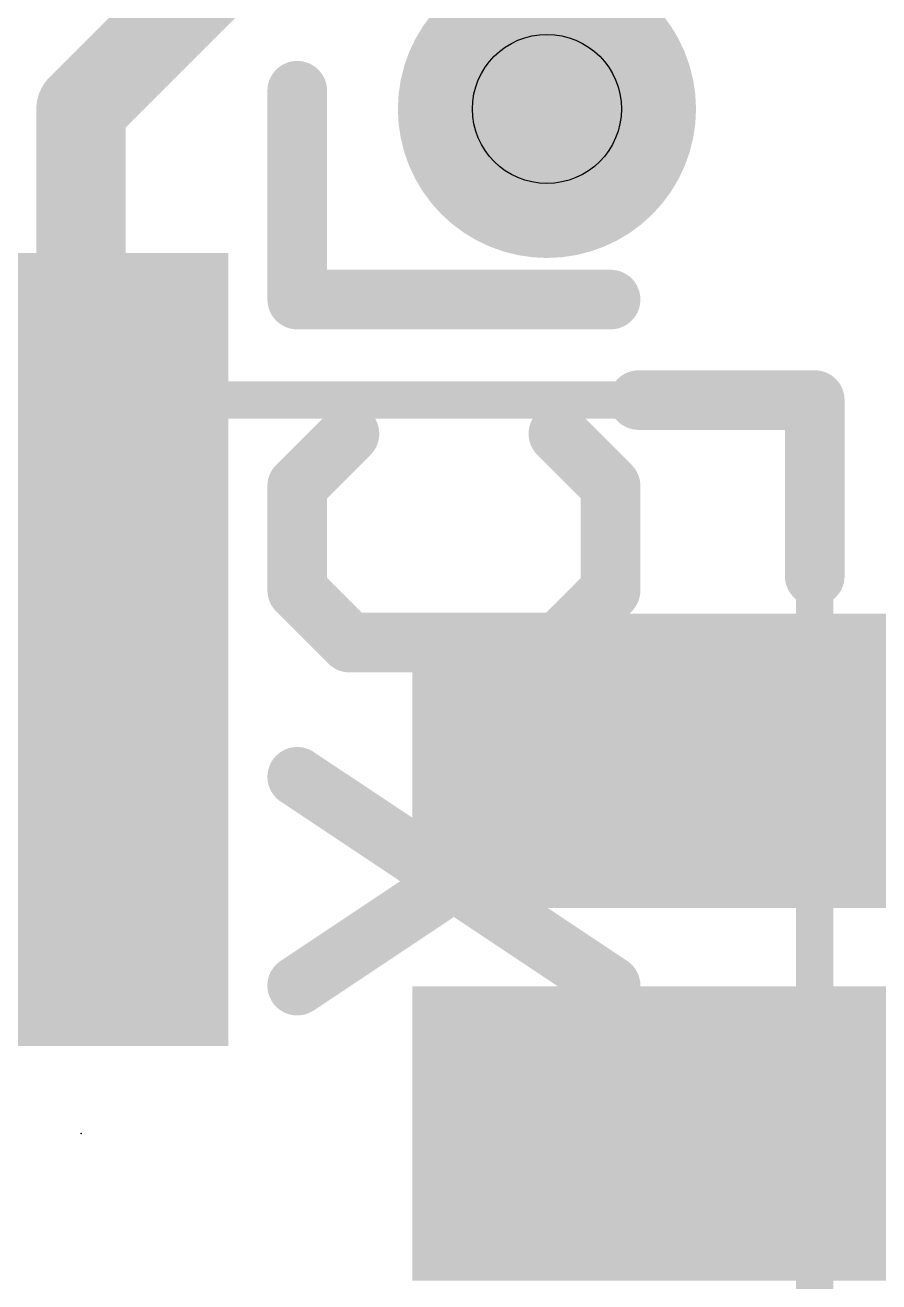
# Model space of a CAD drawing. Extents: x -8.2 to 28.1, y -0.4 to 23.5.
# Drawn here: x 7.429 to 10.338, y 7.114 to 11.398 of the extents above; entities that cross this region are included whole.
import ezdxf

# ---------------------------------------------------------------- set-up
doc = ezdxf.new("R2010")
doc.units = 0
for name, color, linetype in [('1', 12, 'CONTINUOUS'), ('18', 110, 'CONTINUOUS'), ('21', 53, 'CONTINUOUS'), ('22', 53, 'CONTINUOUS'), ('23', 53, 'CONTINUOUS'), ('29', 253, 'CONTINUOUS'), ('31', 253, 'CONTINUOUS'), ('44', 253, 'CONTINUOUS'), ('51', 53, 'CONTINUOUS')]:
    doc.layers.add(name, color=color, linetype=linetype)

# ---------------------------------------------------------------- blocks, each defined once
blk = doc.blocks.new('RECT')
blk.add_solid([(-0.5, -0.5), (0.5, -0.5), (-0.5, 0.5), (0.5, 0.5)])
blk = doc.blocks.new('ROUNDV')
at = {"const_width": 0.5}
blk.add_lwpolyline([(0, -0.25, 1), (0, 0.25, 1), (0, -0.25)], format="xyb", dxfattribs=at)

msp = doc.modelspace()

# ---------------------------------------------------------------- linework, layer by layer
at = {"layer": '1', "const_width": 0.3048}
for points in [[(7.62, 11.1125), (8.89, 12.3825)], [(7.62, 9.27), (7.62, 11.1125)], [(9.685, 8.89), (10.795, 8.89)], [(9.685, 7.62), (11.1125, 7.62)]]:
    msp.add_lwpolyline(points, dxfattribs=at)
at = {"layer": '1', "const_width": 0.1524}
for points in [[(7.6962, 11.1125, 1), (7.5438, 11.1125)], [(7.5661, 11.1664, 1), (7.6739, 11.0586)], [(7.5438, 9.27, 1), (7.6962, 9.27)], [(9.685, 8.9662, 1), (9.685, 8.8138)], [(9.685, 7.6962, 1), (9.685, 7.5438)]]:
    msp.add_lwpolyline(points, format="xyb", dxfattribs=at)
at = {"layer": '21', "const_width": 0.2032}
for points in [[(10.12, 10.12), (9.52, 10.12)], [(10.12, 10.12), (10.12, 9.52)]]:
    msp.add_lwpolyline(points, dxfattribs=at)
at = {"layer": '21', "const_width": 0.1016}
for points in [[(9.52, 10.1708, 1), (9.52, 10.0692)], [(10.1708, 10.12, 1), (10.0692, 10.12)], [(10.12, 10.0692, 1), (10.12, 10.1708)], [(10.0692, 9.52, 1), (10.1708, 9.52)]]:
    msp.add_lwpolyline(points, format="xyb", dxfattribs=at)
at = {"layer": '22', "const_width": 0.2032}
for points in [[(8.3566, 10.4628), (8.3566, 11.1746)], [(9.4243, 10.4628), (8.3566, 10.4628)], [(8.3566, 9.8273), (8.5346, 10.0052)], [(9.2464, 10.0052), (9.4243, 9.8273)], [(8.3566, 9.4714), (8.3566, 9.8273)], [(9.4243, 9.8273), (9.4243, 9.4714)], [(8.5346, 9.2934), (8.3566, 9.4714)], [(9.4243, 9.4714), (9.2464, 9.2934)], [(9.2464, 9.2934), (8.5346, 9.2934)], [(9.4243, 8.124), (8.3566, 8.8358)], [(9.4243, 8.8358), (8.3566, 8.124)]]:
    msp.add_lwpolyline(points, dxfattribs=at)
at = {"layer": '22', "const_width": 0.1016}
for points in [[(8.4074, 11.1746, 1), (8.3058, 11.1746)], [(8.3566, 10.5136, 1), (8.3566, 10.412)], [(9.4243, 10.412, 1), (9.4243, 10.5136)], [(8.3058, 10.4628, 1), (8.4074, 10.4628)], [(8.5705, 9.9693, 1), (8.4986, 10.0411)], [(9.2823, 10.0411, 1), (9.2104, 9.9693)], [(8.4074, 9.8273, 1), (8.3058, 9.8273)], [(8.3207, 9.8632, 1), (8.3925, 9.7913)], [(9.4751, 9.8273, 1), (9.3735, 9.8273)], [(9.3884, 9.7913, 1), (9.4602, 9.8632)], [(8.3925, 9.5073, 1), (8.3207, 9.4354)], [(9.4602, 9.4354, 1), (9.3884, 9.5073)], [(8.3058, 9.4714, 1), (8.4074, 9.4714)], [(9.3735, 9.4714, 1), (9.4751, 9.4714)], [(8.5346, 9.3442, 1), (8.5346, 9.2426)], [(9.2464, 9.2426, 1), (9.2464, 9.3442)], [(8.4986, 9.2575, 1), (8.5705, 9.3293)], [(9.2104, 9.3293, 1), (9.2823, 9.2575)], [(8.3848, 8.8781, 1), (8.3284, 8.7935)], [(9.4525, 8.7935, 1), (9.3961, 8.8781)], [(8.3284, 8.1663, 1), (8.3848, 8.0817)], [(9.3961, 8.0817, 1), (9.4525, 8.1663)]]:
    msp.add_lwpolyline(points, format="xyb", dxfattribs=at)
at = {"layer": '23'}
msp.add_point((7.62, 7.62), dxfattribs=at)
at = {"layer": '44'}
msp.add_circle((9.2075, 11.1125), 0.254, dxfattribs=at)
at = {"layer": '51', "const_width": 0.127}
for points in [[(10.12, 10.12), (5.12, 10.12)], [(10.12, 10.12), (10.12, 5.12)]]:
    msp.add_lwpolyline(points, dxfattribs=at)
at = {"layer": '51', "const_width": 0.0635}
for points in [[(10.1518, 10.12, 1), (10.0883, 10.12)], [(10.12, 10.0883, 1), (10.12, 10.1518)]]:
    msp.add_lwpolyline(points, format="xyb", dxfattribs=at)

# ---------------------------------------------------------------- block references
at = {"layer": '1'}
for p, xscale, yscale, rotation in [((7.62, 9.27), 2.5, 0.8, 90), ((9.685, 8.89), 0.8, 1.67, 270), ((9.685, 7.62), 0.8, 1.67, 270)]:
    msp.add_blockref('RECT', p, dxfattribs=dict(at, xscale=xscale, yscale=yscale, rotation=rotation))
at = {"layer": '18', "xscale": 1.016, "yscale": 1.016}
msp.add_blockref('ROUNDV', (9.2075, 11.1125), dxfattribs=at)
msp.add_blockref('ROUNDV', (9.2075, 11.1125), dxfattribs=at)
at = {"layer": '29'}
for p, xscale, yscale, rotation in [((7.62, 9.27), 2.7032, 1.0032, 90), ((9.685, 8.89), 1.0032, 1.8732, 270), ((9.685, 7.62), 1.0032, 1.8732, 270)]:
    msp.add_blockref('RECT', p, dxfattribs=dict(at, xscale=xscale, yscale=yscale, rotation=rotation))
at = {"layer": '31'}
for p, xscale, yscale, rotation in [((7.62, 9.27), 2.5, 0.8, 90), ((9.685, 8.89), 0.8, 1.67, 270), ((9.685, 7.62), 0.8, 1.67, 270)]:
    msp.add_blockref('RECT', p, dxfattribs=dict(at, xscale=xscale, yscale=yscale, rotation=rotation))

doc.saveas('drawing.dxf')
